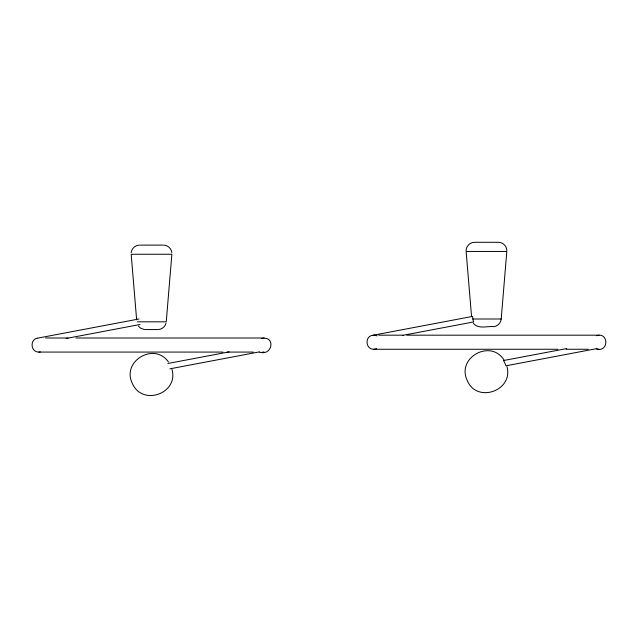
<?xml version="1.0" encoding="UTF-8"?>
<svg xmlns="http://www.w3.org/2000/svg" width="638" height="638" viewBox="0 0 638 638"><rect width="100%" height="100%" fill="white"/><g stroke="black" fill="none" stroke-linecap="round" stroke-linejoin="round"><path stroke-width="0.96" d="M466.099 250.654C466.059 246.18 470.07 242.241 474.544 242.296L498.406 242.296C502.88 242.241 506.891 246.18 506.851 250.654M473.364 323.291C478.34 329.495 487.576 325.882 494.243 326.608C497.927 325.978 500.902 322.724 501.197 319L506.819 251.444L466.131 251.444L471.554 316.6M131.197 252.648C131.556 248.764 134.913 245.455 138.797 245.151M165.992 323.267C165.146 326.64 162.028 329.264 158.551 329.527M37.562 338.132C29.444 339.344 30.736 352.471 38.934 352.072L222.949 352.072M261.421 338.539C275.831 335.245 272.833 356.57 259.267 352.072M372.512 335.317C364.394 336.529 365.686 349.656 373.884 349.257L557.899 349.257M376.579 348.723L373.884 349.257M596.37 335.724C608.397 331.601 609.29 351.745 596.897 349.257M37.889 338.1L138.948 318.976M66.145 338.483L139.993 324.503M167.866 363.485L229.09 351.905M169.883 368.836L259.283 351.913M402.873 335.325L473.731 321.919A7.871 7.871 0 0 1 472.878 319L472.638 316.4L372.839 335.285L374.027 335.181A7.05 7.05 0 0 1 377.162 335.923M566.735 348.579L503.446 360.55A20.344 20.344 0 0 1 505.328 364.115L505.926 365.813L596.227 348.723M38.934 352.072L40.306 351.937M139.594 245.112L163.456 245.112M472.878 319L501.197 319M137.401 321.815L166.247 321.815L171.869 254.259L131.181 254.259L136.644 319.829M145.225 329.559L157.825 329.559M378.733 335.181L403.056 335.181M406.861 335.181L599.066 335.181M45.521 337.996L68.106 337.996M75.914 337.996L264.116 337.996M566.089 349.257L588.252 349.257M227.136 352.072L253.302 352.072M599.066 349.257L596.331 348.707M262.744 351.937L264.116 352.072M144.499 329.527L140.815 328.315L138.414 326.106M164.253 245.151C168.137 245.455 171.494 248.764 171.853 252.648M168.48 362.017C154.244 341.545 121.1 361.411 132.441 383.613C142.41 406.47 178.792 393.455 172.005 369.458M504.259 360.398C491.228 338.626 456.728 357.192 466.968 379.857C476.195 403.966 513.765 390.887 506.955 366.643"/></g></svg>
